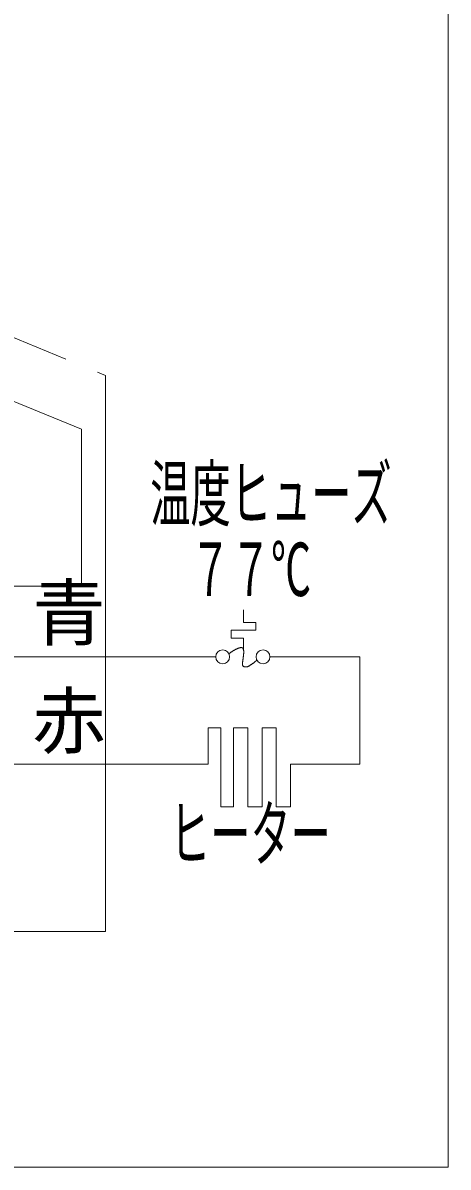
# Model space of a CAD drawing. Units: millimetres on the paper. Extents: x -305 to 305, y -152 to 152.
# Drawn here: x -51.81 to -39.38, y -99.06 to -65.62 of the extents above; entities that cross this region are included whole.
import ezdxf
from ezdxf.enums import TextEntityAlignment as Align

# ---------------------------------------------------------------- set-up
doc = ezdxf.new("R2010")
doc.units = ezdxf.units.MM
doc.linetypes.add('LONG_DOUBLE_CHAIN', pattern=[21.8, 18, -1, 0.6, -0.6, 0.6, -1])
doc.layers.add('0-0_PV', color=7, linetype='Continuous', lineweight=9)
doc.styles.add('ＭＳ ゴシック', font='')
doc.styles.get('ＭＳ ゴシック').set_extended_font_data('MS Gothic')

msp = doc.modelspace()

# ---------------------------------------------------------------- linework, layer by layer
at = {"layer": '0-0_PV', "linetype": 'LONG_DOUBLE_CHAIN'}
for p, q in [((-107.517, -51.999), (-49.393, -75.92)), ((-49.393, -75.92), (-49.393, -92.179))]:
    msp.add_line(p, q, dxfattribs=at)
at = {"layer": '0-0_PV'}
for p, q in [((-58.498, -84.143), (-46.17, -84.143)), ((-45.752, -84.031), (-45.788, -84.056)), ((-45.038, -84.304), (-44.969, -84.242)), ((-63.081, -87.283), (-46.39, -87.283))]:
    msp.add_line(p, q, dxfattribs=at)
for points in [[(-157.328, -43.184), (-39.377, -43.184), (-39.377, -99.063)], [(-68.888, -84.143), (-68.888, -82.081), (-50.097, -82.081), (-50.097, -77.49), (-54.795, -75.568)], [(-45.359, -82.77), (-45.359, -83.14), (-45.002, -83.14), (-45.002, -83.365), (-45.723, -83.365), (-45.723, -83.602), (-45.359, -83.602), (-45.359, -83.948)], [(-45.752, -84.031), (-45.744, -84.025), (-45.736, -84.019), (-45.727, -84.014), (-45.719, -84.008), (-45.71, -84.002), (-45.702, -83.997), (-45.693, -83.991), (-45.685, -83.986), (-45.676, -83.981), (-45.668, -83.975), (-45.659, -83.97), (-45.65, -83.965), (-45.642, -83.96), (-45.633, -83.955), (-45.625, -83.95), (-45.616, -83.945), (-45.608, -83.941), (-45.599, -83.936), (-45.591, -83.931), (-45.582, -83.927), (-45.573, -83.923), (-45.564, -83.918), (-45.555, -83.914), (-45.545, -83.91), (-45.535, -83.906), (-45.525, -83.901), (-45.515, -83.897), (-45.504, -83.894), (-45.493, -83.89), (-45.482, -83.887), (-45.471, -83.884), (-45.46, -83.881), (-45.449, -83.879), (-45.439, -83.878), (-45.429, -83.878), (-45.419, -83.878), (-45.41, -83.879), (-45.401, -83.882), (-45.393, -83.885)], [(-45.393, -83.885), (-45.386, -83.89), (-45.38, -83.896), (-45.374, -83.903), (-45.37, -83.911), (-45.366, -83.92), (-45.362, -83.93), (-45.359, -83.94), (-45.357, -83.951), (-45.355, -83.962), (-45.354, -83.974), (-45.353, -83.985), (-45.352, -83.997), (-45.352, -84.008), (-45.352, -84.019), (-45.353, -84.03), (-45.353, -84.041), (-45.354, -84.051), (-45.355, -84.061), (-45.356, -84.071), (-45.357, -84.081), (-45.358, -84.091), (-45.359, -84.101), (-45.36, -84.111), (-45.362, -84.12), (-45.363, -84.13), (-45.364, -84.139), (-45.365, -84.149), (-45.367, -84.158), (-45.368, -84.168), (-45.369, -84.177), (-45.37, -84.187), (-45.371, -84.197), (-45.372, -84.207), (-45.373, -84.217), (-45.375, -84.227), (-45.376, -84.237), (-45.377, -84.247), (-45.379, -84.258), (-45.38, -84.268)], [(-44.587, -84.143), (-41.959, -84.143), (-41.959, -87.283), (-43.986, -87.283), (-43.986, -88.531), (-44.402, -88.531), (-44.402, -86.219), (-44.818, -86.219), (-44.818, -88.531), (-45.234, -88.531), (-45.234, -86.219), (-45.65, -86.219), (-45.65, -88.531), (-46.02, -88.531), (-46.02, -86.219), (-46.39, -86.219), (-46.39, -87.283)], [(-45.38, -84.268), (-45.382, -84.279), (-45.384, -84.29), (-45.386, -84.301), (-45.388, -84.313), (-45.39, -84.324), (-45.391, -84.335), (-45.392, -84.346), (-45.393, -84.356), (-45.393, -84.366), (-45.392, -84.376), (-45.39, -84.386), (-45.387, -84.394), (-45.383, -84.403), (-45.378, -84.41), (-45.372, -84.417), (-45.365, -84.423), (-45.356, -84.428), (-45.347, -84.432), (-45.337, -84.436), (-45.327, -84.438), (-45.316, -84.441), (-45.305, -84.442), (-45.294, -84.443), (-45.283, -84.442), (-45.272, -84.442), (-45.261, -84.44), (-45.251, -84.438), (-45.241, -84.435), (-45.231, -84.431), (-45.222, -84.427), (-45.213, -84.423), (-45.204, -84.418), (-45.195, -84.413), (-45.187, -84.407), (-45.178, -84.402), (-45.17, -84.396), (-45.162, -84.39), (-45.154, -84.384), (-45.145, -84.379)], [(-45.145, -84.379), (-45.137, -84.373), (-45.128, -84.367), (-45.12, -84.362), (-45.112, -84.356), (-45.103, -84.35), (-45.095, -84.345), (-45.086, -84.339), (-45.078, -84.334), (-45.07, -84.328), (-45.062, -84.322), (-45.054, -84.316), (-45.046, -84.31), (-45.038, -84.304)], [(-39.377, -99.063), (-112.966, -99.063), (-112.966, -93.875)]]:
    msp.add_lwpolyline(points, dxfattribs=at)
at = {"layer": '0-0_PV', "linetype": 'LONG_DOUBLE_CHAIN'}
msp.add_lwpolyline([(-49.393, -92.179), (-156.046, -92.179), (-156.078, -51.999)], dxfattribs=at)
at = {"layer": '0-0_PV'}
for centre in [(-45.968, -84.149), (-44.789, -84.149)]:
    msp.add_circle(centre, 0.203, dxfattribs=at)

# ---------------------------------------------------------------- texts
at = {"layer": '0-0_PV', "style": 'ＭＳ ゴシック', "width": 0.55}
for s, height, p in [('温度ヒューズ', 1.568, (-48.085, -80.629)), ('\u3000７７℃', 1.569, (-48.088, -82.839)), ('ヒーター', 1.569, (-47.511, -90.57))]:
    msp.add_text(s, height=height, dxfattribs=at).set_placement(p, align=Align.BOTTOM_LEFT)
at = {"layer": '0-0_PV', "style": 'ＭＳ ゴシック'}
for s, p in [('青', (-51.531, -84.115)), ('赤', (-51.531, -87.275))]:
    msp.add_text(s, height=1.569, dxfattribs=at).set_placement(p, align=Align.BOTTOM_LEFT)

doc.saveas('drawing.dxf')
